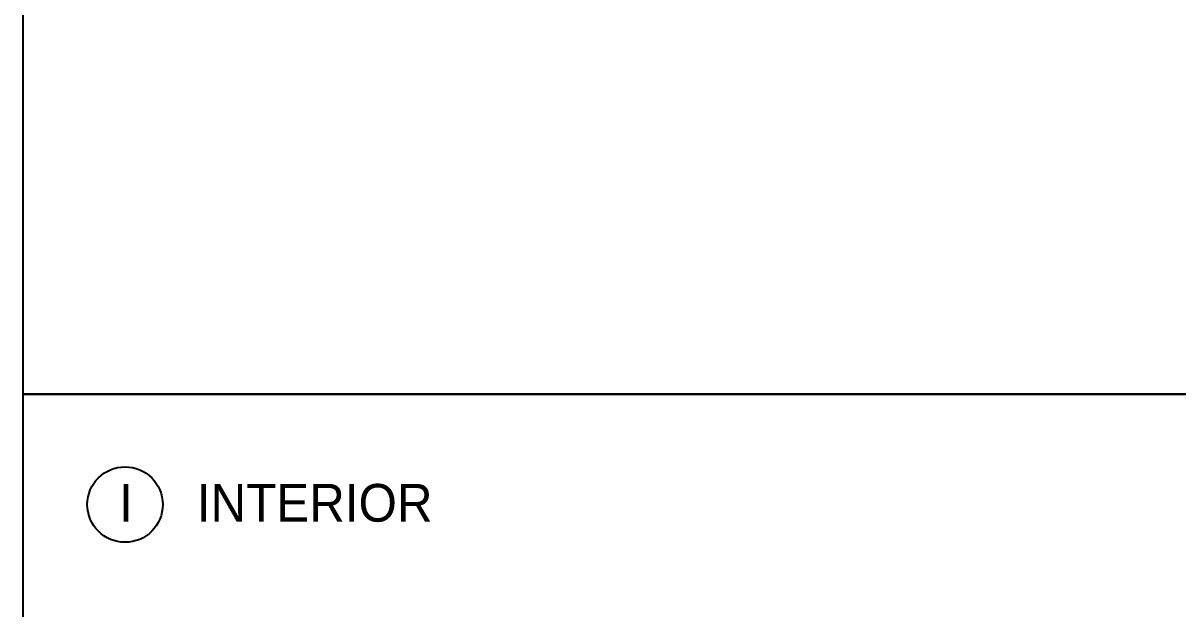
# Model space of a CAD drawing. Header units: millimetres. Extents: x 7297 to 60227, y -7497 to 19324.
# Drawn here: x 52155 to 57055, y -3469 to -985 of the extents above; entities that cross this region are included whole.
import ezdxf
from ezdxf.enums import TextEntityAlignment as Align

# ---------------------------------------------------------------- set-up
doc = ezdxf.new("R2010")
doc.units = ezdxf.units.MM
for name, color, linetype in [('NS_FORM', 7, 'Continuous'), ('NS_TEXT', 2, 'Continuous'), ('NS_TEXT_TITLE', 141, 'Continuous')]:
    doc.layers.add(name, color=color, linetype=linetype)
doc.styles.add('M15-1', font='')
doc.styles.get('M15-1').set_extended_font_data('Dotum')

msp = doc.modelspace()

# ---------------------------------------------------------------- linework, layer by layer
at = {"layer": 'NS_FORM'}
for points in [[(52154.82, 6645.21), (60226.86, 6645.21), (60226.86, -2558.01), (52154.82, -2558.01)], [(52154.82, -2558.01), (57621.32, -2558.01), (57621.32, -7497.15), (52154.82, -7497.15)]]:
    msp.add_lwpolyline(points, close=True, dxfattribs=at)
at = {"layer": 'NS_TEXT'}
msp.add_circle((52587.37, -3026.88), 160, dxfattribs=at)

# ---------------------------------------------------------------- texts
at = {"layer": 'NS_TEXT_TITLE', "style": 'M15-1'}
for s, p in [('I', (52591.85, -3019.33)), ('INTERIOR', (53392.09, -3019.33))]:
    msp.add_text(s, height=160, dxfattribs=at).set_placement(p, align=Align.MIDDLE)

doc.saveas('drawing.dxf')
